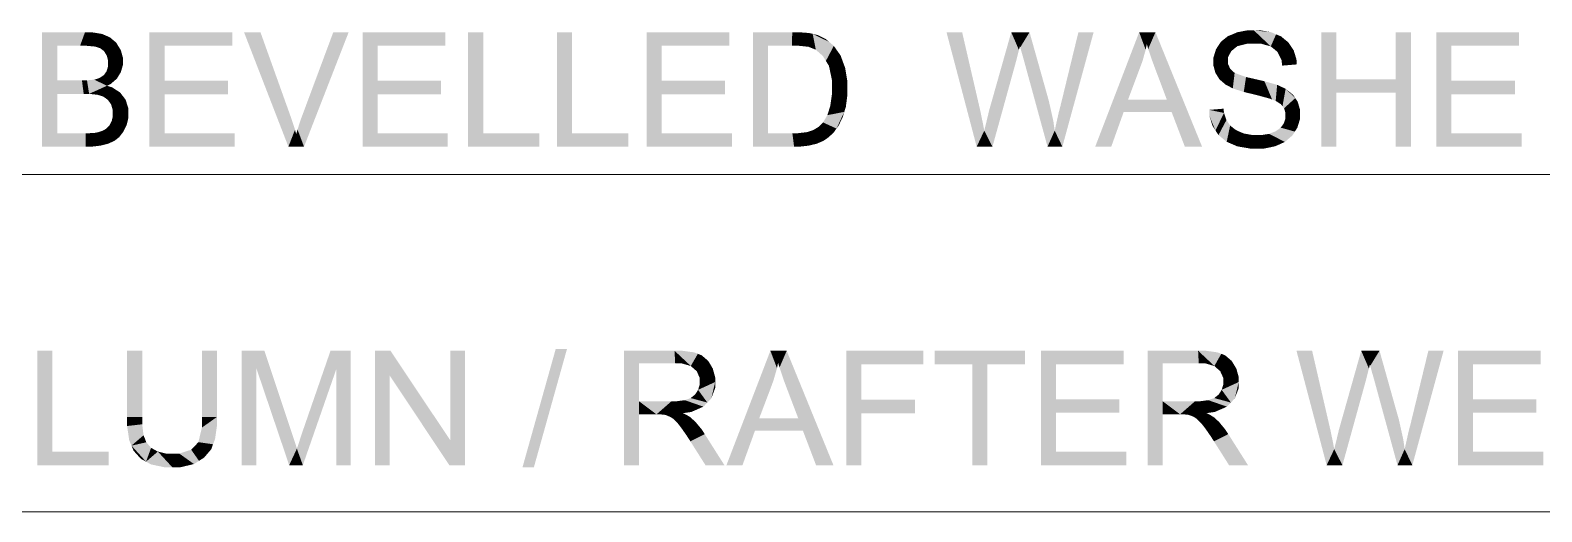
# Model space of a CAD drawing. Header units: millimetres. Extents: x 2 to 579, y 1 to 405.
# Drawn here: x 237.72 to 249.13, y 109.26 to 112.89 of the extents above; entities that cross this region are included whole.
import ezdxf

# ---------------------------------------------------------------- set-up
doc = ezdxf.new("R2010")
doc.units = ezdxf.units.MM
doc.linetypes.add('XKITLINE00', pattern=[0])
doc.layers.add('LinkedObject', color=7, linetype='Continuous', lineweight=0)

# ---------------------------------------------------------------- blocks, each defined once
blk = doc.blocks.new('*A4')
at = {"layer": 'LinkedObject'}
for points in [[(237.806, 112.879), (237.92, 112.414), (237.806, 112.015)], [(237.92, 112.516), (237.92, 112.414), (237.806, 112.879)], [(237.806, 112.879), (237.92, 112.777), (237.92, 112.516)], [(238.093, 112.777), (237.806, 112.879), (238.13, 112.879)], [(237.92, 112.777), (237.806, 112.879), (238.093, 112.777)], [(238.093, 112.777), (238.13, 112.879), (238.139, 112.777)], [(238.13, 112.879), (238.205, 112.771), (238.139, 112.777)], [(238.179, 112.879), (238.205, 112.771), (238.13, 112.879)], [(238.259, 112.866), (238.205, 112.771), (238.179, 112.879)], [(238.205, 112.771), (238.259, 112.866), (238.224, 112.765)], [(238.224, 112.765), (238.259, 112.866), (238.244, 112.759)], [(238.244, 112.759), (238.259, 112.866), (238.289, 112.853)], [(238.289, 112.853), (238.273, 112.737), (238.244, 112.759)], [(238.319, 112.84), (238.273, 112.737), (238.289, 112.853)], [(238.366, 112.8), (238.273, 112.737), (238.319, 112.84)], [(238.383, 112.772), (238.273, 112.737), (238.366, 112.8)], [(238.731, 112.513), (238.617, 112.015), (238.617, 112.879)], [(238.731, 112.513), (238.617, 112.879), (238.731, 112.777)], [(239.242, 112.777), (238.617, 112.879), (239.242, 112.879)], [(238.731, 112.777), (238.617, 112.879), (239.242, 112.777)], [(239.455, 112.879), (239.666, 112.015), (239.331, 112.879)], [(239.68, 112.251), (239.666, 112.015), (239.455, 112.879)], [(240.121, 112.879), (239.771, 112.251), (240.005, 112.879)], [(239.784, 112.015), (239.771, 112.251), (240.121, 112.879)], [(240.34, 112.513), (240.226, 112.015), (240.226, 112.879)], [(240.34, 112.513), (240.226, 112.879), (240.34, 112.777)], [(240.85, 112.777), (240.226, 112.879), (240.85, 112.879)], [(240.34, 112.777), (240.226, 112.879), (240.85, 112.777)], [(241.137, 112.879), (241.023, 112.015), (241.023, 112.879)], [(241.137, 112.117), (241.023, 112.015), (241.137, 112.879)], [(241.808, 112.879), (241.694, 112.015), (241.694, 112.879)], [(241.808, 112.117), (241.694, 112.015), (241.808, 112.879)], [(242.485, 112.513), (242.371, 112.015), (242.371, 112.879)], [(242.485, 112.513), (242.371, 112.879), (242.485, 112.777)], [(242.996, 112.777), (242.371, 112.879), (242.996, 112.879)], [(242.485, 112.777), (242.371, 112.879), (242.996, 112.777)], [(243.174, 112.879), (243.288, 112.777), (243.174, 112.015)], [(243.469, 112.777), (243.174, 112.879), (243.471, 112.879)], [(243.288, 112.777), (243.174, 112.879), (243.469, 112.777)], [(243.471, 112.879), (243.52, 112.777), (243.469, 112.777)], [(243.521, 112.879), (243.52, 112.777), (243.471, 112.879)], [(243.521, 112.879), (243.594, 112.769), (243.52, 112.777)], [(243.598, 112.873), (243.594, 112.769), (243.521, 112.879)], [(243.625, 112.867), (243.594, 112.769), (243.598, 112.873)], [(243.625, 112.867), (243.617, 112.76), (243.594, 112.769)], [(243.617, 112.76), (243.625, 112.867), (243.649, 112.747)], [(243.725, 112.827), (243.625, 112.867), (243.662, 112.858)], [(243.751, 112.805), (243.625, 112.867), (243.725, 112.827)], [(243.703, 112.699), (243.625, 112.867), (243.751, 112.805)], [(243.649, 112.747), (243.625, 112.867), (243.703, 112.699)], [(243.751, 112.805), (243.725, 112.662), (243.703, 112.699)], [(243.785, 112.776), (243.725, 112.662), (243.751, 112.805)], [(244.754, 112.879), (244.864, 112.015), (244.636, 112.879)], [(244.885, 112.313), (244.864, 112.015), (244.754, 112.879)], [(245.125, 112.879), (245.165, 112.673), (244.96, 112.296)], [(245.165, 112.673), (245.125, 112.879), (245.17, 112.694)], [(245.17, 112.694), (245.125, 112.879), (245.183, 112.745)], [(245.183, 112.745), (245.125, 112.879), (245.191, 112.775)], [(245.263, 112.879), (245.191, 112.775), (245.125, 112.879)], [(245.191, 112.775), (245.263, 112.879), (245.193, 112.765)], [(245.193, 112.765), (245.263, 112.879), (245.207, 112.715)], [(245.207, 112.715), (245.263, 112.879), (245.219, 112.673)], [(245.219, 112.673), (245.263, 112.879), (245.386, 112.442)], [(245.747, 112.879), (245.497, 112.324), (245.632, 112.879)], [(245.511, 112.015), (245.497, 112.324), (245.747, 112.879)], [(246.091, 112.879), (246.102, 112.623), (245.759, 112.015)], [(246.102, 112.623), (246.091, 112.879), (246.117, 112.664)], [(246.117, 112.664), (246.091, 112.879), (246.14, 112.747)], [(246.14, 112.747), (246.091, 112.879), (246.149, 112.789)], [(246.214, 112.879), (246.149, 112.789), (246.091, 112.879)], [(246.149, 112.789), (246.214, 112.879), (246.159, 112.753)], [(246.159, 112.753), (246.214, 112.879), (246.19, 112.663)], [(246.19, 112.663), (246.214, 112.879), (246.21, 112.609)], [(246.21, 112.609), (246.214, 112.879), (246.3, 112.37)], [(246.3, 112.37), (246.214, 112.879), (246.336, 112.277)], [(246.336, 112.277), (246.214, 112.879), (246.566, 112.015)], [(246.708, 112.807), (246.809, 112.755), (246.689, 112.778)], [(246.762, 112.85), (246.809, 112.755), (246.708, 112.807)], [(246.833, 112.774), (246.762, 112.85), (246.798, 112.864)], [(246.809, 112.755), (246.762, 112.85), (246.833, 112.774)], [(246.833, 112.879), (246.908, 112.793), (246.798, 112.864)], [(246.798, 112.864), (246.908, 112.793), (246.833, 112.774)], [(246.912, 112.894), (246.908, 112.793), (246.833, 112.879)], [(246.956, 112.894), (246.908, 112.793), (246.912, 112.894)], [(246.908, 112.793), (246.956, 112.894), (246.96, 112.793)], [(246.956, 112.894), (247.01, 112.793), (246.96, 112.793)], [(247.088, 112.879), (246.956, 112.894), (247.004, 112.894)], [(247.125, 112.863), (246.956, 112.894), (247.088, 112.879)], [(247.085, 112.772), (246.956, 112.894), (247.125, 112.863)], [(247.01, 112.793), (246.956, 112.894), (247.085, 112.772)], [(247.125, 112.863), (247.111, 112.751), (247.085, 112.772)], [(247.162, 112.848), (247.111, 112.751), (247.125, 112.863)], [(247.111, 112.751), (247.162, 112.848), (247.136, 112.73)], [(247.136, 112.73), (247.162, 112.848), (247.238, 112.772)], [(247.238, 112.772), (247.162, 112.848), (247.218, 112.802)], [(247.58, 112.524), (247.466, 112.015), (247.466, 112.879)], [(247.58, 112.524), (247.466, 112.879), (247.58, 112.879)], [(248.143, 112.879), (248.029, 112.524), (248.029, 112.879)], [(248.029, 112.422), (248.029, 112.524), (248.143, 112.879)], [(248.029, 112.422), (248.143, 112.879), (248.143, 112.015)], [(248.449, 112.513), (248.335, 112.015), (248.335, 112.879)], [(248.449, 112.513), (248.335, 112.879), (248.449, 112.777)], [(248.96, 112.777), (248.335, 112.879), (248.96, 112.879)], [(248.449, 112.777), (248.335, 112.879), (248.96, 112.777)], [(238.273, 112.737), (238.383, 112.772), (238.283, 112.721)], [(238.383, 112.772), (238.294, 112.704), (238.283, 112.721)], [(238.294, 112.704), (238.383, 112.772), (238.304, 112.666)], [(238.304, 112.666), (238.383, 112.772), (238.416, 112.658)], [(238.416, 112.688), (238.383, 112.772), (238.4, 112.745)], [(238.416, 112.658), (238.383, 112.772), (238.416, 112.688)], [(243.174, 112.015), (243.288, 112.777), (243.288, 112.117)], [(243.837, 112.702), (243.725, 112.662), (243.785, 112.776)], [(243.725, 112.662), (243.837, 112.702), (243.748, 112.626)], [(243.748, 112.626), (243.837, 112.702), (243.853, 112.657)], [(244.96, 112.296), (245.165, 112.673), (244.983, 112.015)], [(245.386, 112.442), (245.399, 112.015), (245.219, 112.673)], [(246.689, 112.778), (246.652, 112.656), (246.671, 112.75)], [(246.786, 112.736), (246.652, 112.656), (246.689, 112.778)], [(246.671, 112.75), (246.652, 112.656), (246.652, 112.688)], [(246.762, 112.69), (246.652, 112.656), (246.786, 112.736)], [(246.652, 112.656), (246.762, 112.69), (246.762, 112.663)], [(246.689, 112.778), (246.809, 112.755), (246.786, 112.736)], [(247.238, 112.772), (247.166, 112.668), (247.136, 112.73)], [(247.258, 112.742), (247.166, 112.668), (247.238, 112.772)], [(247.279, 112.674), (247.166, 112.668), (247.258, 112.742)], [(247.28, 112.636), (247.166, 112.668), (247.279, 112.674)], [(247.166, 112.668), (247.28, 112.636), (247.171, 112.627)], [(238.271, 112.554), (238.326, 112.49), (238.238, 112.533)], [(238.386, 112.554), (238.271, 112.554), (238.293, 112.584)], [(238.371, 112.529), (238.271, 112.554), (238.386, 112.554)], [(238.326, 112.49), (238.271, 112.554), (238.371, 112.529)], [(238.293, 112.584), (238.416, 112.658), (238.386, 112.554)], [(238.304, 112.622), (238.416, 112.658), (238.293, 112.584)], [(238.416, 112.658), (238.304, 112.645), (238.304, 112.666)], [(238.304, 112.645), (238.416, 112.658), (238.304, 112.622)], [(238.386, 112.554), (238.416, 112.658), (238.401, 112.578)], [(238.401, 112.578), (238.416, 112.658), (238.416, 112.631)], [(243.853, 112.657), (243.77, 112.522), (243.748, 112.626)], [(243.87, 112.612), (243.77, 112.522), (243.853, 112.657)], [(243.887, 112.51), (243.77, 112.522), (243.87, 112.612)], [(245.759, 112.015), (246.102, 112.623), (246.007, 112.37)], [(246.762, 112.64), (246.652, 112.656), (246.762, 112.663)], [(246.652, 112.656), (246.762, 112.64), (246.652, 112.626)], [(246.652, 112.626), (246.762, 112.64), (246.667, 112.572)], [(246.667, 112.572), (246.762, 112.64), (246.682, 112.548)], [(246.682, 112.548), (246.762, 112.64), (246.779, 112.602)], [(246.779, 112.602), (246.743, 112.484), (246.682, 112.548)], [(246.795, 112.587), (246.743, 112.484), (246.779, 112.602)], [(246.743, 112.484), (246.795, 112.587), (246.774, 112.468)], [(246.774, 112.468), (246.795, 112.587), (246.812, 112.572)], [(246.774, 112.468), (246.812, 112.572), (246.798, 112.455)], [(246.798, 112.455), (246.812, 112.572), (246.881, 112.428)], [(246.881, 112.428), (246.812, 112.572), (246.898, 112.541)], [(238.12, 112.414), (237.92, 112.516), (238.107, 112.516)], [(237.92, 112.414), (237.92, 112.516), (238.12, 112.414)], [(238.161, 112.414), (238.107, 112.516), (238.145, 112.516)], [(238.12, 112.414), (238.107, 112.516), (238.161, 112.414)], [(238.2, 112.521), (238.296, 112.475), (238.145, 112.516)], [(238.145, 112.516), (238.296, 112.475), (238.161, 112.414)], [(238.161, 112.414), (238.296, 112.475), (238.225, 112.407)], [(238.216, 112.526), (238.326, 112.49), (238.2, 112.521)], [(238.296, 112.475), (238.2, 112.521), (238.326, 112.49)], [(238.238, 112.533), (238.326, 112.49), (238.216, 112.526)], [(238.296, 112.475), (238.269, 112.393), (238.225, 112.407)], [(238.269, 112.393), (238.296, 112.475), (238.303, 112.368)], [(238.395, 112.424), (238.296, 112.475), (238.335, 112.463)], [(238.303, 112.368), (238.296, 112.475), (238.395, 112.424)], [(238.731, 112.411), (238.617, 112.015), (238.731, 112.513)], [(239.21, 112.411), (238.731, 112.513), (239.21, 112.513)], [(238.731, 112.411), (238.731, 112.513), (239.21, 112.411)], [(240.34, 112.411), (240.226, 112.015), (240.34, 112.513)], [(240.818, 112.411), (240.34, 112.513), (240.818, 112.513)], [(240.34, 112.411), (240.34, 112.513), (240.818, 112.411)], [(242.485, 112.411), (242.371, 112.015), (242.485, 112.513)], [(242.964, 112.411), (242.485, 112.513), (242.964, 112.513)], [(242.485, 112.411), (242.485, 112.513), (242.964, 112.411)], [(243.887, 112.452), (243.77, 112.522), (243.887, 112.51)], [(243.77, 112.522), (243.887, 112.452), (243.77, 112.454)], [(243.887, 112.452), (243.77, 112.405), (243.77, 112.454)], [(243.887, 112.403), (243.77, 112.405), (243.887, 112.452)], [(245.409, 112.36), (245.399, 112.015), (245.386, 112.442)], [(246.682, 112.548), (246.743, 112.484), (246.697, 112.524)], [(246.881, 112.428), (246.898, 112.541), (246.941, 112.414)], [(246.941, 112.414), (246.898, 112.541), (246.968, 112.525)], [(246.941, 112.414), (246.968, 112.525), (247, 112.399)], [(247, 112.399), (246.968, 112.525), (247.037, 112.509)], [(247, 112.399), (247.037, 112.509), (247.077, 112.378)], [(247.077, 112.378), (247.037, 112.509), (247.095, 112.371)], [(247.095, 112.371), (247.037, 112.509), (247.122, 112.361)], [(247.133, 112.482), (247.122, 112.361), (247.037, 112.509)], [(247.159, 112.47), (247.122, 112.361), (247.133, 112.482)], [(247.122, 112.361), (247.159, 112.47), (247.161, 112.336)], [(247.161, 112.336), (247.159, 112.47), (247.197, 112.452)], [(247.161, 112.336), (247.197, 112.452), (247.173, 112.32)], [(247.173, 112.32), (247.197, 112.452), (247.185, 112.305)], [(247.197, 112.452), (247.27, 112.382), (247.185, 112.305)], [(247.27, 112.382), (247.197, 112.452), (247.252, 112.408)], [(247.58, 112.422), (247.466, 112.015), (247.58, 112.524)], [(247.58, 112.524), (248.029, 112.422), (247.58, 112.422)], [(248.029, 112.524), (248.029, 112.422), (247.58, 112.524)], [(248.449, 112.411), (248.335, 112.015), (248.449, 112.513)], [(248.928, 112.411), (248.449, 112.513), (248.928, 112.513)], [(248.449, 112.411), (248.449, 112.513), (248.928, 112.411)], [(237.806, 112.015), (237.92, 112.414), (237.92, 112.117)], [(238.303, 112.368), (238.395, 112.424), (238.316, 112.35)], [(238.316, 112.35), (238.395, 112.424), (238.328, 112.332)], [(238.328, 112.332), (238.395, 112.424), (238.416, 112.397)], [(238.416, 112.397), (238.34, 112.29), (238.328, 112.332)], [(238.437, 112.369), (238.34, 112.29), (238.416, 112.397)], [(238.458, 112.303), (238.34, 112.29), (238.437, 112.369)], [(238.731, 112.117), (238.617, 112.015), (238.731, 112.411)], [(240.34, 112.117), (240.226, 112.015), (240.34, 112.411)], [(242.485, 112.117), (242.371, 112.015), (242.485, 112.411)], [(243.77, 112.405), (243.887, 112.403), (243.758, 112.322)], [(243.758, 112.322), (243.887, 112.403), (243.864, 112.278)], [(243.864, 112.278), (243.887, 112.403), (243.876, 112.316)], [(245.443, 112.208), (245.399, 112.015), (245.409, 112.36)], [(245.974, 112.277), (245.759, 112.015), (246.007, 112.37)], [(246.007, 112.37), (246.336, 112.277), (245.974, 112.277)], [(246.3, 112.37), (246.336, 112.277), (246.007, 112.37)], [(247.185, 112.305), (247.27, 112.382), (247.196, 112.27)], [(247.196, 112.27), (247.27, 112.382), (247.288, 112.355)], [(247.196, 112.27), (247.288, 112.355), (247.196, 112.249)], [(247.196, 112.249), (247.288, 112.355), (247.196, 112.229)], [(247.288, 112.355), (247.306, 112.259), (247.196, 112.229)], [(247.306, 112.259), (247.288, 112.355), (247.306, 112.294)], [(247.466, 112.015), (247.58, 112.422), (247.58, 112.015)], [(248.029, 112.422), (248.143, 112.015), (248.029, 112.015)], [(248.449, 112.117), (248.335, 112.015), (248.449, 112.411)], [(238.332, 112.209), (238.458, 112.266), (238.432, 112.153)], [(238.34, 112.245), (238.458, 112.266), (238.332, 112.209)], [(238.458, 112.266), (238.34, 112.29), (238.458, 112.303)], [(238.34, 112.29), (238.458, 112.266), (238.34, 112.266)], [(238.458, 112.266), (238.34, 112.245), (238.34, 112.266)], [(238.432, 112.153), (238.458, 112.266), (238.445, 112.179)], [(238.445, 112.179), (238.458, 112.266), (238.458, 112.235)], [(239.693, 112.214), (239.666, 112.015), (239.68, 112.251)], [(239.716, 112.143), (239.666, 112.015), (239.693, 112.214)], [(239.758, 112.216), (239.784, 112.015), (239.735, 112.145)], [(239.771, 112.251), (239.784, 112.015), (239.758, 112.216)], [(243.704, 112.198), (243.864, 112.278), (243.805, 112.152)], [(243.736, 112.253), (243.864, 112.278), (243.704, 112.198)], [(243.747, 112.287), (243.864, 112.278), (243.736, 112.253)], [(243.864, 112.278), (243.747, 112.287), (243.758, 112.322)], [(243.805, 112.152), (243.864, 112.278), (243.823, 112.177)], [(243.823, 112.177), (243.864, 112.278), (243.853, 112.24)], [(244.895, 112.268), (244.864, 112.015), (244.885, 112.313)], [(244.913, 112.18), (244.864, 112.015), (244.895, 112.268)], [(244.957, 112.285), (244.983, 112.015), (244.938, 112.205)], [(244.96, 112.296), (244.983, 112.015), (244.957, 112.285)], [(245.483, 112.271), (245.511, 112.015), (245.462, 112.177)], [(245.497, 112.324), (245.511, 112.015), (245.483, 112.271)], [(245.759, 112.015), (245.974, 112.277), (245.88, 112.015)], [(246.336, 112.277), (246.566, 112.015), (246.436, 112.015)], [(246.732, 112.27), (246.62, 112.293), (246.728, 112.302)], [(246.62, 112.293), (246.667, 112.138), (246.621, 112.249)], [(246.732, 112.27), (246.667, 112.138), (246.62, 112.293)], [(246.621, 112.249), (246.667, 112.138), (246.645, 112.172)], [(246.75, 112.216), (246.667, 112.138), (246.732, 112.27)], [(246.667, 112.138), (246.75, 112.216), (246.69, 112.103)], [(246.69, 112.103), (246.75, 112.216), (246.752, 112.052)], [(246.764, 112.196), (246.752, 112.052), (246.75, 112.216)], [(247.184, 112.192), (247.306, 112.259), (247.286, 112.16)], [(247.196, 112.229), (247.306, 112.259), (247.184, 112.192)], [(247.286, 112.16), (247.306, 112.259), (247.306, 112.225)], [(237.92, 112.117), (238.135, 112.015), (237.806, 112.015)], [(238.135, 112.117), (238.135, 112.015), (237.92, 112.117)], [(238.135, 112.117), (238.176, 112.015), (238.135, 112.015)], [(238.163, 112.117), (238.176, 112.015), (238.135, 112.117)], [(238.202, 112.119), (238.246, 112.023), (238.163, 112.117)], [(238.163, 112.117), (238.246, 112.023), (238.176, 112.015)], [(238.213, 112.121), (238.246, 112.023), (238.202, 112.119)], [(238.274, 112.03), (238.213, 112.121), (238.233, 112.125)], [(238.246, 112.023), (238.213, 112.121), (238.274, 112.03)], [(238.266, 112.137), (238.369, 112.072), (238.233, 112.125)], [(238.233, 112.125), (238.369, 112.072), (238.274, 112.03)], [(238.28, 112.145), (238.369, 112.072), (238.266, 112.137)], [(238.369, 112.072), (238.28, 112.145), (238.293, 112.153)], [(238.315, 112.177), (238.388, 112.087), (238.293, 112.153)], [(238.293, 112.153), (238.388, 112.087), (238.369, 112.072)], [(238.432, 112.153), (238.315, 112.177), (238.332, 112.209)], [(238.419, 112.127), (238.315, 112.177), (238.432, 112.153)], [(238.388, 112.087), (238.315, 112.177), (238.419, 112.127)], [(238.617, 112.015), (238.731, 112.117), (239.261, 112.015)], [(239.261, 112.015), (238.731, 112.117), (239.261, 112.117)], [(239.725, 112.11), (239.666, 112.015), (239.716, 112.143)], [(239.666, 112.015), (239.725, 112.11), (239.784, 112.015)], [(239.735, 112.145), (239.784, 112.015), (239.725, 112.11)], [(240.226, 112.015), (240.34, 112.117), (240.87, 112.015)], [(240.87, 112.015), (240.34, 112.117), (240.87, 112.117)], [(241.023, 112.015), (241.137, 112.117), (241.562, 112.015)], [(241.562, 112.015), (241.137, 112.117), (241.562, 112.117)], [(241.694, 112.015), (241.808, 112.117), (242.233, 112.015)], [(242.233, 112.015), (241.808, 112.117), (242.233, 112.117)], [(242.371, 112.015), (242.485, 112.117), (243.016, 112.015)], [(243.016, 112.015), (242.485, 112.117), (243.016, 112.117)], [(243.288, 112.117), (243.485, 112.015), (243.174, 112.015)], [(243.472, 112.117), (243.485, 112.015), (243.288, 112.117)], [(243.472, 112.117), (243.524, 112.015), (243.485, 112.015)], [(243.515, 112.117), (243.524, 112.015), (243.472, 112.117)], [(243.624, 112.03), (243.515, 112.117), (243.582, 112.125)], [(243.594, 112.023), (243.515, 112.117), (243.624, 112.03)], [(243.524, 112.015), (243.515, 112.117), (243.594, 112.023)], [(243.606, 112.133), (243.624, 112.03), (243.582, 112.125)], [(243.631, 112.141), (243.624, 112.03), (243.606, 112.133)], [(243.624, 112.03), (243.631, 112.141), (243.654, 112.037)], [(243.727, 112.073), (243.631, 112.141), (243.669, 112.164)], [(243.706, 112.059), (243.631, 112.141), (243.727, 112.073)], [(243.654, 112.037), (243.631, 112.141), (243.706, 112.059)], [(243.684, 112.178), (243.748, 112.088), (243.669, 112.164)], [(243.669, 112.164), (243.748, 112.088), (243.727, 112.073)], [(243.805, 112.152), (243.684, 112.178), (243.704, 112.198)], [(243.788, 112.127), (243.684, 112.178), (243.805, 112.152)], [(243.748, 112.088), (243.684, 112.178), (243.788, 112.127)], [(244.921, 112.136), (244.864, 112.015), (244.913, 112.18)], [(244.921, 112.136), (244.983, 112.015), (244.864, 112.015)], [(244.938, 112.205), (244.983, 112.015), (244.921, 112.136)], [(245.453, 112.136), (245.399, 112.015), (245.443, 112.208)], [(245.453, 112.136), (245.511, 112.015), (245.399, 112.015)], [(245.462, 112.177), (245.511, 112.015), (245.453, 112.136)], [(246.778, 112.175), (246.752, 112.052), (246.764, 112.196)], [(246.778, 112.175), (246.792, 112.035), (246.752, 112.052)], [(246.821, 112.141), (246.792, 112.035), (246.778, 112.175)], [(246.792, 112.035), (246.821, 112.141), (246.831, 112.018)], [(246.85, 112.128), (246.831, 112.018), (246.821, 112.141)], [(246.88, 112.115), (246.831, 112.018), (246.85, 112.128)], [(246.88, 112.115), (246.929, 112.001), (246.831, 112.018)], [(246.946, 112.103), (246.929, 112.001), (246.88, 112.115)], [(246.946, 112.103), (246.988, 112.001), (246.929, 112.001)], [(246.983, 112.103), (246.988, 112.001), (246.946, 112.103)], [(246.983, 112.103), (247.034, 112.001), (246.988, 112.001)], [(247.015, 112.103), (247.034, 112.001), (246.983, 112.103)], [(247.073, 112.112), (247.154, 112.034), (247.015, 112.103)], [(247.015, 112.103), (247.154, 112.034), (247.034, 112.001)], [(247.098, 112.122), (247.247, 112.099), (247.073, 112.112)], [(247.191, 112.051), (247.073, 112.112), (247.247, 112.099)], [(247.154, 112.034), (247.073, 112.112), (247.191, 112.051)], [(247.123, 112.132), (247.247, 112.099), (247.098, 112.122)], [(247.16, 112.159), (247.267, 112.129), (247.123, 112.132)], [(247.123, 112.132), (247.267, 112.129), (247.247, 112.099)], [(247.172, 112.175), (247.286, 112.16), (247.16, 112.159)], [(247.267, 112.129), (247.16, 112.159), (247.286, 112.16)], [(247.184, 112.192), (247.286, 112.16), (247.172, 112.175)], [(248.335, 112.015), (248.449, 112.117), (248.98, 112.015)], [(248.98, 112.015), (248.449, 112.117), (248.98, 112.117)], [(238.274, 112.03), (238.369, 112.072), (238.303, 112.037)], [(238.303, 112.037), (238.369, 112.072), (238.35, 112.058)], [(247.034, 112.001), (247.154, 112.034), (247.117, 112.018)], [(237.884, 110.475), (237.77, 109.611), (237.77, 110.475)], [(237.884, 109.713), (237.77, 109.611), (237.884, 110.475)], [(238.562, 110.475), (238.448, 109.976), (238.448, 110.475)], [(238.562, 109.976), (238.448, 109.976), (238.562, 110.475)], [(239.127, 110.475), (239.013, 109.976), (239.013, 110.475)], [(239.127, 109.976), (239.013, 109.976), (239.127, 110.475)], [(239.313, 110.475), (239.423, 110.346), (239.313, 109.611)], [(239.423, 110.346), (239.313, 110.475), (239.485, 110.475)], [(239.423, 110.346), (239.485, 110.475), (239.672, 109.611)], [(239.672, 109.611), (239.485, 110.475), (239.689, 109.864)], [(239.984, 110.475), (240.027, 110.334), (239.776, 109.874)], [(240.137, 110.475), (240.027, 110.334), (239.984, 110.475)], [(240.027, 109.611), (240.137, 110.475), (240.137, 109.611)], [(240.027, 110.334), (240.137, 110.475), (240.027, 109.611)], [(240.32, 110.475), (240.43, 110.289), (240.32, 109.611)], [(240.43, 110.289), (240.32, 110.475), (240.437, 110.475)], [(240.43, 110.289), (240.437, 110.475), (240.882, 109.611)], [(240.882, 109.611), (240.437, 110.475), (240.89, 109.797)], [(241, 110.475), (240.89, 109.797), (240.89, 110.475)], [(241, 109.611), (240.89, 109.797), (241, 110.475)], [(241.77, 110.489), (241.434, 109.596), (241.685, 110.489)], [(241.52, 109.596), (241.434, 109.596), (241.77, 110.489)], [(242.314, 110.094), (242.2, 109.611), (242.2, 110.475)], [(242.2, 110.475), (242.314, 110.38), (242.314, 110.094)], [(242.587, 110.38), (242.2, 110.475), (242.582, 110.475)], [(242.314, 110.38), (242.2, 110.475), (242.587, 110.38)], [(242.582, 110.475), (242.635, 110.38), (242.587, 110.38)], [(242.728, 110.463), (242.582, 110.475), (242.64, 110.475)], [(242.758, 110.452), (242.582, 110.475), (242.728, 110.463)], [(242.705, 110.36), (242.582, 110.475), (242.758, 110.452)], [(242.635, 110.38), (242.582, 110.475), (242.705, 110.36)], [(242.758, 110.452), (242.727, 110.34), (242.705, 110.36)], [(242.788, 110.44), (242.727, 110.34), (242.758, 110.452)], [(242.727, 110.34), (242.788, 110.44), (242.75, 110.321)], [(242.75, 110.321), (242.788, 110.44), (242.854, 110.37)], [(242.854, 110.37), (242.788, 110.44), (242.836, 110.399)], [(243.306, 110.475), (243.318, 110.219), (242.974, 109.611)], [(243.318, 110.219), (243.306, 110.475), (243.332, 110.26)], [(243.332, 110.26), (243.306, 110.475), (243.356, 110.343)], [(243.356, 110.343), (243.306, 110.475), (243.364, 110.384)], [(243.429, 110.475), (243.364, 110.384), (243.306, 110.475)], [(243.364, 110.384), (243.429, 110.475), (243.375, 110.349)], [(243.375, 110.349), (243.429, 110.475), (243.405, 110.259)], [(243.405, 110.259), (243.429, 110.475), (243.425, 110.205)], [(243.425, 110.205), (243.429, 110.475), (243.516, 109.966)], [(243.516, 109.966), (243.429, 110.475), (243.551, 109.873)], [(243.551, 109.873), (243.429, 110.475), (243.782, 109.611)], [(243.994, 110.105), (243.88, 109.611), (243.88, 110.475)], [(243.994, 110.105), (243.88, 110.475), (243.994, 110.373)], [(244.462, 110.373), (243.88, 110.475), (244.462, 110.475)], [(243.994, 110.373), (243.88, 110.475), (244.462, 110.373)], [(244.546, 110.475), (244.83, 110.373), (244.546, 110.373)], [(244.944, 110.373), (244.83, 110.373), (244.546, 110.475)], [(244.944, 110.373), (244.546, 110.475), (245.23, 110.475)], [(244.944, 110.373), (245.23, 110.475), (245.23, 110.373)], [(245.463, 110.109), (245.349, 109.611), (245.349, 110.475)], [(245.463, 110.109), (245.349, 110.475), (245.463, 110.373)], [(245.974, 110.373), (245.349, 110.475), (245.974, 110.475)], [(245.463, 110.373), (245.349, 110.475), (245.974, 110.373)], [(246.268, 110.094), (246.154, 109.611), (246.154, 110.475)], [(246.154, 110.475), (246.268, 110.38), (246.268, 110.094)], [(246.541, 110.38), (246.154, 110.475), (246.536, 110.475)], [(246.268, 110.38), (246.154, 110.475), (246.541, 110.38)], [(246.536, 110.475), (246.589, 110.38), (246.541, 110.38)], [(246.681, 110.463), (246.536, 110.475), (246.594, 110.475)], [(246.711, 110.452), (246.536, 110.475), (246.681, 110.463)], [(246.659, 110.36), (246.536, 110.475), (246.711, 110.452)], [(246.589, 110.38), (246.536, 110.475), (246.659, 110.36)], [(246.711, 110.452), (246.681, 110.34), (246.659, 110.36)], [(246.741, 110.44), (246.681, 110.34), (246.711, 110.452)], [(246.681, 110.34), (246.741, 110.44), (246.703, 110.321)], [(246.703, 110.321), (246.741, 110.44), (246.807, 110.37)], [(246.807, 110.37), (246.741, 110.44), (246.789, 110.399)], [(247.397, 110.475), (247.507, 109.611), (247.279, 110.475)], [(247.528, 109.908), (247.507, 109.611), (247.397, 110.475)], [(247.768, 110.475), (247.808, 110.269), (247.603, 109.891)], [(247.808, 110.269), (247.768, 110.475), (247.813, 110.29)], [(247.813, 110.29), (247.768, 110.475), (247.826, 110.341)], [(247.826, 110.341), (247.768, 110.475), (247.834, 110.371)], [(247.906, 110.475), (247.834, 110.371), (247.768, 110.475)], [(247.834, 110.371), (247.906, 110.475), (247.836, 110.361)], [(247.836, 110.361), (247.906, 110.475), (247.85, 110.31)], [(247.85, 110.31), (247.906, 110.475), (247.862, 110.269)], [(247.862, 110.269), (247.906, 110.475), (248.029, 110.037)], [(248.39, 110.475), (248.14, 109.92), (248.275, 110.475)], [(248.154, 109.611), (248.14, 109.92), (248.39, 110.475)], [(248.613, 110.109), (248.499, 109.611), (248.499, 110.475)], [(248.613, 110.109), (248.499, 110.475), (248.613, 110.373)], [(249.123, 110.373), (248.499, 110.475), (249.123, 110.475)], [(248.613, 110.373), (248.499, 110.475), (249.123, 110.373)], [(239.313, 109.611), (239.423, 110.346), (239.423, 109.611)], [(239.776, 109.874), (240.027, 110.334), (239.775, 109.611)], [(240.32, 109.611), (240.43, 110.289), (240.43, 109.611)], [(242.854, 110.37), (242.772, 110.27), (242.75, 110.321)], [(242.871, 110.34), (242.772, 110.27), (242.854, 110.37)], [(242.889, 110.275), (242.772, 110.27), (242.871, 110.34)], [(242.889, 110.239), (242.772, 110.27), (242.889, 110.275)], [(242.772, 110.27), (242.889, 110.239), (242.772, 110.24)], [(244.83, 109.611), (244.944, 110.373), (244.944, 109.611)], [(244.83, 110.373), (244.944, 110.373), (244.83, 109.611)], [(246.807, 110.37), (246.726, 110.27), (246.703, 110.321)], [(246.825, 110.34), (246.726, 110.27), (246.807, 110.37)], [(246.843, 110.275), (246.726, 110.27), (246.825, 110.34)], [(246.843, 110.239), (246.726, 110.27), (246.843, 110.275)], [(246.726, 110.27), (246.843, 110.239), (246.726, 110.24)], [(242.749, 110.162), (242.83, 110.084), (242.737, 110.144)], [(242.76, 110.18), (242.83, 110.084), (242.749, 110.162)], [(242.76, 110.18), (242.889, 110.239), (242.83, 110.084)], [(242.772, 110.219), (242.889, 110.239), (242.76, 110.18)], [(242.889, 110.239), (242.772, 110.219), (242.772, 110.24)], [(242.83, 110.084), (242.889, 110.239), (242.86, 110.116)], [(242.86, 110.116), (242.889, 110.239), (242.889, 110.193)], [(242.974, 109.611), (243.318, 110.219), (243.222, 109.966)], [(246.703, 110.162), (246.784, 110.084), (246.691, 110.144)], [(246.714, 110.18), (246.784, 110.084), (246.703, 110.162)], [(246.714, 110.18), (246.843, 110.239), (246.784, 110.084)], [(246.726, 110.219), (246.843, 110.239), (246.714, 110.18)], [(246.843, 110.239), (246.726, 110.219), (246.726, 110.24)], [(246.784, 110.084), (246.843, 110.239), (246.813, 110.116)], [(246.813, 110.116), (246.843, 110.239), (246.843, 110.193)], [(247.603, 109.891), (247.808, 110.269), (247.626, 109.611)], [(248.029, 110.037), (248.042, 109.611), (247.862, 110.269)], [(242.314, 110.094), (242.314, 109.995), (242.2, 109.611)], [(242.446, 109.995), (242.314, 110.094), (242.559, 110.094)], [(242.314, 109.995), (242.314, 110.094), (242.446, 109.995)], [(242.446, 109.995), (242.559, 110.094), (242.468, 109.995)], [(242.468, 109.995), (242.559, 110.094), (242.5, 109.993)], [(242.5, 109.993), (242.559, 110.094), (242.51, 109.991)], [(242.51, 109.991), (242.559, 110.094), (242.523, 109.987)], [(242.523, 109.987), (242.559, 110.094), (242.549, 109.976)], [(242.549, 109.976), (242.559, 110.094), (242.598, 110.094)], [(242.549, 109.976), (242.598, 110.094), (242.562, 109.968)], [(242.598, 110.094), (242.646, 110.004), (242.562, 109.968)], [(242.66, 110.102), (242.646, 110.004), (242.598, 110.094)], [(242.646, 110.004), (242.66, 110.102), (242.709, 110.013)], [(242.682, 110.11), (242.83, 110.084), (242.66, 110.102)], [(242.8, 110.053), (242.66, 110.102), (242.83, 110.084)], [(242.709, 110.013), (242.66, 110.102), (242.8, 110.053)], [(242.704, 110.118), (242.83, 110.084), (242.682, 110.11)], [(242.83, 110.084), (242.704, 110.118), (242.737, 110.144)], [(243.994, 110.003), (243.88, 109.611), (243.994, 110.105)], [(244.399, 110.003), (243.994, 110.105), (244.399, 110.105)], [(243.994, 110.003), (243.994, 110.105), (244.399, 110.003)], [(245.463, 110.007), (245.349, 109.611), (245.463, 110.109)], [(245.942, 110.007), (245.463, 110.109), (245.942, 110.109)], [(245.463, 110.007), (245.463, 110.109), (245.942, 110.007)], [(246.268, 110.094), (246.268, 109.995), (246.154, 109.611)], [(246.4, 109.995), (246.268, 110.094), (246.513, 110.094)], [(246.268, 109.995), (246.268, 110.094), (246.4, 109.995)], [(246.4, 109.995), (246.513, 110.094), (246.422, 109.995)], [(246.422, 109.995), (246.513, 110.094), (246.454, 109.993)], [(246.454, 109.993), (246.513, 110.094), (246.464, 109.991)], [(246.464, 109.991), (246.513, 110.094), (246.477, 109.987)], [(246.477, 109.987), (246.513, 110.094), (246.503, 109.976)], [(246.503, 109.976), (246.513, 110.094), (246.552, 110.094)], [(246.503, 109.976), (246.552, 110.094), (246.516, 109.968)], [(246.552, 110.094), (246.6, 110.004), (246.516, 109.968)], [(246.613, 110.102), (246.6, 110.004), (246.552, 110.094)], [(246.6, 110.004), (246.613, 110.102), (246.662, 110.013)], [(246.635, 110.11), (246.784, 110.084), (246.613, 110.102)], [(246.754, 110.053), (246.613, 110.102), (246.784, 110.084)], [(246.662, 110.013), (246.613, 110.102), (246.754, 110.053)], [(246.658, 110.118), (246.784, 110.084), (246.635, 110.11)], [(246.784, 110.084), (246.658, 110.118), (246.691, 110.144)], [(248.613, 110.007), (248.499, 109.611), (248.613, 110.109)], [(249.091, 110.007), (248.613, 110.109), (249.091, 110.109)], [(248.613, 110.007), (248.613, 110.109), (249.091, 110.007)], [(238.562, 109.976), (238.448, 109.907), (238.448, 109.976)], [(238.562, 109.92), (238.448, 109.907), (238.562, 109.976)], [(238.986, 109.785), (239.127, 109.976), (239.097, 109.769)], [(239.013, 109.895), (239.127, 109.976), (238.986, 109.785)], [(239.127, 109.976), (239.013, 109.895), (239.013, 109.976)], [(239.097, 109.769), (239.127, 109.976), (239.112, 109.807)], [(239.112, 109.807), (239.127, 109.976), (239.127, 109.911)], [(242.2, 109.611), (242.314, 109.995), (242.314, 109.611)], [(242.562, 109.968), (242.646, 110.004), (242.575, 109.959)], [(242.646, 110.004), (242.604, 109.93), (242.575, 109.959)], [(242.669, 109.993), (242.604, 109.93), (242.646, 110.004)], [(242.604, 109.93), (242.669, 109.993), (242.62, 109.91)], [(242.62, 109.91), (242.669, 109.993), (242.636, 109.889)], [(242.636, 109.889), (242.669, 109.993), (242.715, 109.961)], [(242.715, 109.961), (242.677, 109.83), (242.636, 109.889)], [(242.715, 109.961), (242.669, 109.993), (242.704, 109.972)], [(242.74, 109.938), (242.677, 109.83), (242.715, 109.961)], [(242.788, 109.881), (242.677, 109.83), (242.74, 109.938)], [(243.19, 109.873), (242.974, 109.611), (243.222, 109.966)], [(243.222, 109.966), (243.551, 109.873), (243.19, 109.873)], [(243.516, 109.966), (243.551, 109.873), (243.222, 109.966)], [(243.88, 109.611), (243.994, 110.003), (243.994, 109.611)], [(245.463, 109.713), (245.349, 109.611), (245.463, 110.007)], [(246.154, 109.611), (246.268, 109.995), (246.268, 109.611)], [(246.516, 109.968), (246.6, 110.004), (246.528, 109.959)], [(246.6, 110.004), (246.557, 109.93), (246.528, 109.959)], [(246.623, 109.993), (246.557, 109.93), (246.6, 110.004)], [(246.557, 109.93), (246.623, 109.993), (246.574, 109.91)], [(246.574, 109.91), (246.623, 109.993), (246.59, 109.889)], [(246.59, 109.889), (246.623, 109.993), (246.669, 109.961)], [(246.669, 109.961), (246.631, 109.83), (246.59, 109.889)], [(246.669, 109.961), (246.623, 109.993), (246.657, 109.972)], [(246.694, 109.938), (246.631, 109.83), (246.669, 109.961)], [(246.741, 109.881), (246.631, 109.83), (246.694, 109.938)], [(248.052, 109.956), (248.042, 109.611), (248.029, 110.037)], [(248.086, 109.803), (248.042, 109.611), (248.052, 109.956)], [(248.613, 109.713), (248.499, 109.611), (248.613, 110.007)], [(238.562, 109.92), (238.481, 109.759), (238.448, 109.907)], [(238.448, 109.907), (238.481, 109.759), (238.464, 109.799)], [(238.572, 109.837), (238.481, 109.759), (238.562, 109.92)], [(238.481, 109.759), (238.572, 109.837), (238.583, 109.81)], [(239.703, 109.821), (239.672, 109.611), (239.689, 109.864)], [(239.724, 109.757), (239.672, 109.611), (239.703, 109.821)], [(239.761, 109.829), (239.775, 109.611), (239.738, 109.759)], [(239.776, 109.874), (239.775, 109.611), (239.761, 109.829)], [(242.677, 109.83), (242.788, 109.881), (242.702, 109.791)], [(242.702, 109.791), (242.788, 109.881), (242.81, 109.846)], [(242.702, 109.791), (242.81, 109.846), (242.816, 109.611)], [(242.816, 109.611), (242.81, 109.846), (242.959, 109.611)], [(242.974, 109.611), (243.19, 109.873), (243.095, 109.611)], [(243.551, 109.873), (243.782, 109.611), (243.651, 109.611)], [(246.631, 109.83), (246.741, 109.881), (246.656, 109.791)], [(246.656, 109.791), (246.741, 109.881), (246.764, 109.846)], [(246.656, 109.791), (246.764, 109.846), (246.77, 109.611)], [(246.77, 109.611), (246.764, 109.846), (246.913, 109.611)], [(247.538, 109.864), (247.507, 109.611), (247.528, 109.908)], [(247.556, 109.776), (247.507, 109.611), (247.538, 109.864)], [(247.6, 109.881), (247.626, 109.611), (247.581, 109.801)], [(247.603, 109.891), (247.626, 109.611), (247.6, 109.881)], [(248.126, 109.867), (248.154, 109.611), (248.105, 109.773)], [(248.14, 109.92), (248.154, 109.611), (248.126, 109.867)], [(237.77, 109.611), (237.884, 109.713), (238.309, 109.611)], [(238.309, 109.611), (237.884, 109.713), (238.309, 109.713)], [(238.593, 109.784), (238.481, 109.759), (238.583, 109.81)], [(238.593, 109.784), (238.591, 109.638), (238.481, 109.759)], [(238.481, 109.759), (238.591, 109.638), (238.497, 109.72)], [(238.497, 109.72), (238.591, 109.638), (238.552, 109.659)], [(238.629, 109.742), (238.591, 109.638), (238.593, 109.784)], [(238.591, 109.638), (238.629, 109.742), (238.655, 109.728)], [(238.68, 109.714), (238.591, 109.638), (238.655, 109.728)], [(238.68, 109.714), (238.789, 109.596), (238.591, 109.638)], [(238.742, 109.699), (238.789, 109.596), (238.68, 109.714)], [(238.789, 109.596), (238.742, 109.699), (238.779, 109.699)], [(238.842, 109.699), (238.789, 109.596), (238.779, 109.699)], [(238.789, 109.596), (238.842, 109.699), (238.852, 109.596)], [(238.991, 109.644), (238.842, 109.699), (238.932, 109.728)], [(238.953, 109.62), (238.842, 109.699), (238.991, 109.644)], [(238.852, 109.596), (238.842, 109.699), (238.953, 109.62)], [(238.959, 109.756), (239.029, 109.668), (238.932, 109.728)], [(238.932, 109.728), (239.029, 109.668), (238.991, 109.644)], [(239.097, 109.769), (238.959, 109.756), (238.986, 109.785)], [(239.083, 109.731), (238.959, 109.756), (239.097, 109.769)], [(239.029, 109.668), (238.959, 109.756), (239.083, 109.731)], [(239.73, 109.736), (239.672, 109.611), (239.724, 109.757)], [(239.672, 109.611), (239.73, 109.736), (239.775, 109.611)], [(239.738, 109.759), (239.775, 109.611), (239.73, 109.736)], [(240.89, 109.797), (241, 109.611), (240.882, 109.611)], [(245.349, 109.611), (245.463, 109.713), (245.994, 109.611)], [(245.994, 109.611), (245.463, 109.713), (245.994, 109.713)], [(247.564, 109.732), (247.507, 109.611), (247.556, 109.776)], [(247.564, 109.732), (247.626, 109.611), (247.507, 109.611)], [(247.581, 109.801), (247.626, 109.611), (247.564, 109.732)], [(248.096, 109.732), (248.042, 109.611), (248.086, 109.803)], [(248.096, 109.732), (248.154, 109.611), (248.042, 109.611)], [(248.105, 109.773), (248.154, 109.611), (248.096, 109.732)], [(248.499, 109.611), (248.613, 109.713), (249.143, 109.611)], [(249.143, 109.611), (248.613, 109.713), (249.143, 109.713)], [(238.591, 109.638), (238.789, 109.596), (238.629, 109.617)], [(238.629, 109.617), (238.789, 109.596), (238.729, 109.596)]]:
    blk.add_hatch(color=7, dxfattribs=at).paths.add_polyline_path(points, flags=17)
at = {"layer": 'LinkedObject', "color": 6, "linetype": 'XKITLINE00', "lineweight": 0}
for p, q in [((237.591, 111.805), (250.088, 111.805)), ((235.986, 109.26), (250.5, 109.26))]:
    blk.add_line(p, q, dxfattribs=at)

msp = doc.modelspace()

# ---------------------------------------------------------------- block references
at = {"lineweight": 0}
msp.add_blockref('*A4', (0, 0), dxfattribs=at)

doc.saveas('drawing.dxf')
